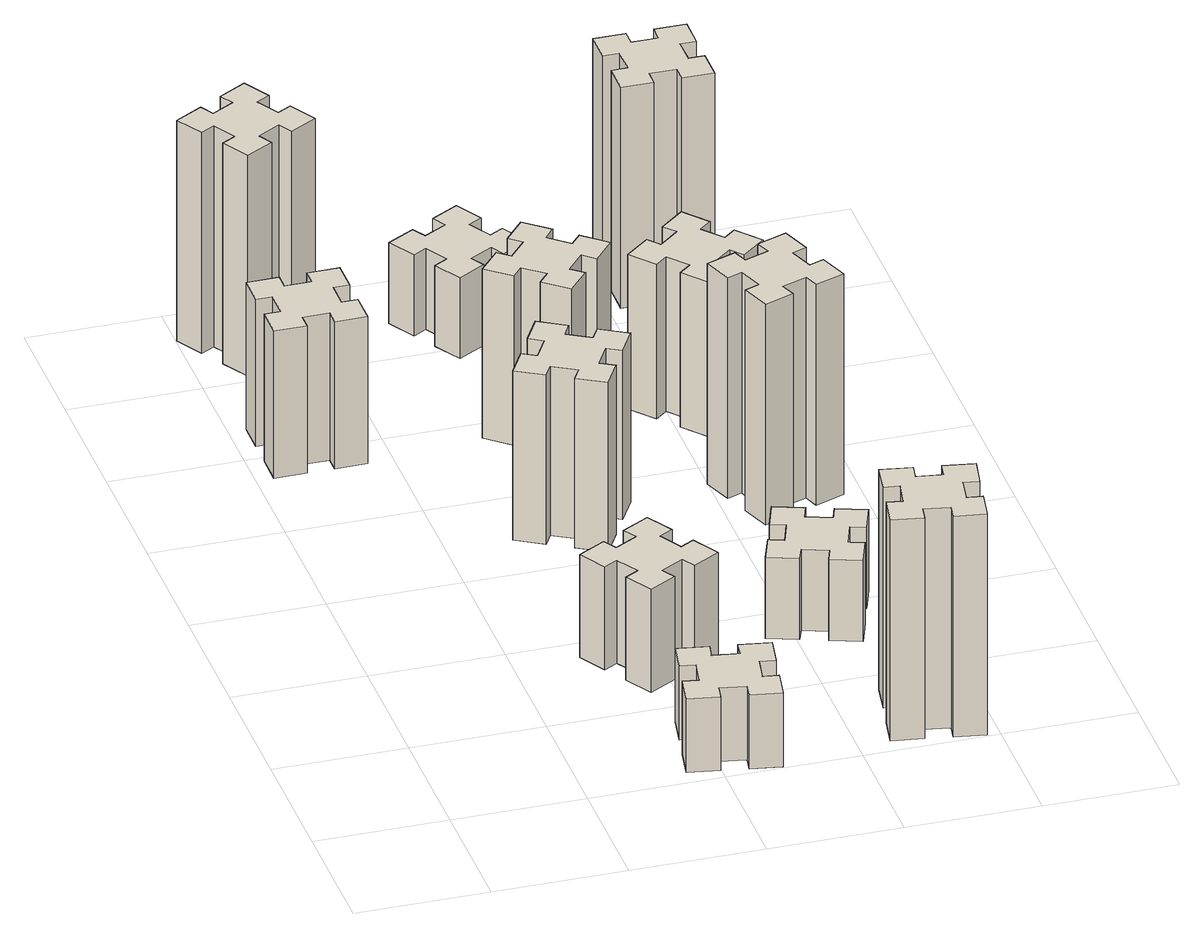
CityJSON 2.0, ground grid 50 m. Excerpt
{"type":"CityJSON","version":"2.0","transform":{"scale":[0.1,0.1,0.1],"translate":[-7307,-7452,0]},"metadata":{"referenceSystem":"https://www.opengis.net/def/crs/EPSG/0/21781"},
"CityObjects":{
"building1":{"type":"Building","attributes":{"class":"1000","function":"1000","usage":"1000","yearOfConstruction":2016,"roofType":"1000","measuredHeight":60,"storeysAboveGround":30,"storeysBelowGround":0},"geometry":[{"type":"Solid","lod":"1","boundaries":[[[[0,1,2,3,4,5,6,7,8,9,10,11,12,13,14,15,16,17,18,19]],[[17,16,20,21]],[[16,15,22,20]],[[15,14,23,22]],[[14,13,24,23]],[[13,12,25,24]],[[12,11,26,25]],[[11,10,27,26]],[[10,9,28,27]],[[9,8,29,28]],[[8,7,30,29]],[[7,6,31,30]],[[6,5,32,31]],[[5,4,33,32]],[[4,3,34,33]],[[3,2,35,34]],[[2,1,36,35]],[[1,0,37,36]],[[0,19,38,37]],[[19,18,39,38]],[[18,17,21,39]],[[24,25,26,27,28,29,30,31,32,33,34,35,36,37,38,39,21,20,22,23]]]]}]},
"building2":{"type":"Building","attributes":{"class":"1000","function":"1000","usage":"1000","yearOfConstruction":2016,"roofType":"1000","measuredHeight":30,"storeysAboveGround":30,"storeysBelowGround":0},"geometry":[{"type":"Solid","lod":"1","boundaries":[[[[40,41,42,43,44,45,46,47,48,49,50,51,52,53,54,55,56,57,58,59]],[[57,56,60,61]],[[56,55,62,60]],[[55,54,63,62]],[[54,53,64,63]],[[53,52,65,64]],[[52,51,66,65]],[[51,50,67,66]],[[50,49,68,67]],[[49,48,69,68]],[[48,47,70,69]],[[47,46,71,70]],[[46,45,72,71]],[[45,44,73,72]],[[44,43,74,73]],[[43,42,75,74]],[[42,41,76,75]],[[41,40,77,76]],[[40,59,78,77]],[[59,58,79,78]],[[58,57,61,79]],[[64,65,66,67,68,69,70,71,72,73,74,75,76,77,78,79,61,60,62,63]]]]}]},
"building3":{"type":"Building","attributes":{"class":"1000","function":"1000","usage":"1000","yearOfConstruction":2016,"roofType":"1000","measuredHeight":90,"storeysAboveGround":30,"storeysBelowGround":0},"geometry":[{"type":"Solid","lod":"1","boundaries":[[[[80,81,82,83,84,85,86,87,88,89,90,91,92,93,94,95,96,97,98,99]],[[97,96,100,101]],[[96,95,102,100]],[[95,94,103,102]],[[94,93,104,103]],[[93,92,105,104]],[[92,91,106,105]],[[91,90,107,106]],[[90,89,108,107]],[[89,88,109,108]],[[88,87,110,109]],[[87,86,111,110]],[[86,85,112,111]],[[85,84,113,112]],[[84,83,114,113]],[[83,82,115,114]],[[82,81,116,115]],[[81,80,117,116]],[[80,99,118,117]],[[99,98,119,118]],[[98,97,101,119]],[[104,105,106,107,108,109,110,111,112,113,114,115,116,117,118,119,101,100,102,103]]]]}]},
"building4":{"type":"Building","attributes":{"class":"1000","function":"1000","usage":"1000","yearOfConstruction":2016,"roofType":"1000","measuredHeight":42,"storeysAboveGround":30,"storeysBelowGround":0},"geometry":[{"type":"Solid","lod":"1","boundaries":[[[[120,121,122,123,124,125,126,127,128,129,130,131,132,133,134,135,136,137,138,139]],[[137,136,140,141]],[[136,135,142,140]],[[135,134,143,142]],[[134,133,144,143]],[[133,132,145,144]],[[132,131,146,145]],[[131,130,147,146]],[[130,129,148,147]],[[129,128,149,148]],[[128,127,150,149]],[[127,126,151,150]],[[126,125,152,151]],[[125,124,153,152]],[[124,123,154,153]],[[123,122,155,154]],[[122,121,156,155]],[[121,120,157,156]],[[120,139,158,157]],[[139,138,159,158]],[[138,137,141,159]],[[144,145,146,147,148,149,150,151,152,153,154,155,156,157,158,159,141,140,142,143]]]]}]},
"building5":{"type":"Building","attributes":{"class":"1000","function":"1000","usage":"1000","yearOfConstruction":2016,"roofType":"1000","measuredHeight":69,"storeysAboveGround":30,"storeysBelowGround":0},"geometry":[{"type":"Solid","lod":"1","boundaries":[[[[160,161,162,163,164,165,166,167,168,169,170,171,172,173,174,175,176,177,178,179]],[[177,176,180,181]],[[176,175,182,180]],[[175,174,183,182]],[[174,173,184,183]],[[173,172,185,184]],[[172,171,186,185]],[[171,170,187,186]],[[170,169,188,187]],[[169,168,189,188]],[[168,167,190,189]],[[167,166,191,190]],[[166,165,192,191]],[[165,164,193,192]],[[164,163,194,193]],[[163,162,195,194]],[[162,161,196,195]],[[161,160,197,196]],[[160,179,198,197]],[[179,178,199,198]],[[178,177,181,199]],[[184,185,186,187,188,189,190,191,192,193,194,195,196,197,198,199,181,180,182,183]]]]}]},
"building6":{"type":"Building","attributes":{"class":"1000","function":"1000","usage":"1000","yearOfConstruction":2016,"roofType":"1000","measuredHeight":69,"storeysAboveGround":30,"storeysBelowGround":0},"geometry":[{"type":"Solid","lod":"1","boundaries":[[[[200,201,202,203,204,205,206,207,208,209,210,211,212,213,214,215,216,217,218,219]],[[217,216,220,221]],[[216,215,222,220]],[[215,214,223,222]],[[214,213,224,223]],[[213,212,225,224]],[[212,211,226,225]],[[211,210,227,226]],[[210,209,228,227]],[[209,208,229,228]],[[208,207,230,229]],[[207,206,231,230]],[[206,205,232,231]],[[205,204,233,232]],[[204,203,234,233]],[[203,202,235,234]],[[202,201,236,235]],[[201,200,237,236]],[[200,219,238,237]],[[219,218,239,238]],[[218,217,221,239]],[[224,225,226,227,228,229,230,231,232,233,234,235,236,237,238,239,221,220,222,223]]]]}]},
"building7":{"type":"Building","attributes":{"class":"1000","function":"1000","usage":"1000","yearOfConstruction":2016,"roofType":"1000","measuredHeight":90,"storeysAboveGround":30,"storeysBelowGround":0},"geometry":[{"type":"Solid","lod":"1","boundaries":[[[[240,241,242,243,244,245,246,247,248,249,250,251,252,253,254,255,256,257,258,259]],[[257,256,260,261]],[[256,255,262,260]],[[255,254,263,262]],[[254,253,264,263]],[[253,252,265,264]],[[252,251,266,265]],[[251,250,267,266]],[[250,249,268,267]],[[249,248,269,268]],[[248,247,270,269]],[[247,246,271,270]],[[246,245,272,271]],[[245,244,273,272]],[[244,243,274,273]],[[243,242,275,274]],[[242,241,276,275]],[[241,240,277,276]],[[240,259,278,277]],[[259,258,279,278]],[[258,257,261,279]],[[264,265,266,267,268,269,270,271,272,273,274,275,276,277,278,279,261,260,262,263]]]]}]},
"building8":{"type":"Building","attributes":{"class":"1000","function":"1000","usage":"1000","yearOfConstruction":2016,"roofType":"1000","measuredHeight":33,"storeysAboveGround":30,"storeysBelowGround":0},"geometry":[{"type":"Solid","lod":"1","boundaries":[[[[280,281,282,283,284,285,286,287,288,289,290,291,292,293,294,295,296,297,298,299]],[[297,296,300,301]],[[296,295,302,300]],[[295,294,303,302]],[[294,293,304,303]],[[293,292,305,304]],[[292,291,306,305]],[[291,290,307,306]],[[290,289,308,307]],[[289,288,309,308]],[[288,287,310,309]],[[287,286,311,310]],[[286,285,312,311]],[[285,284,313,312]],[[284,283,314,313]],[[283,282,315,314]],[[282,281,316,315]],[[281,280,317,316]],[[280,299,318,317]],[[299,298,319,318]],[[298,297,301,319]],[[304,305,306,307,308,309,310,311,312,313,314,315,316,317,318,319,301,300,302,303]]]]}]},
"building9":{"type":"Building","attributes":{"class":"1000","function":"1000","usage":"1000","yearOfConstruction":2016,"roofType":"1000","measuredHeight":33,"storeysAboveGround":30,"storeysBelowGround":0},"geometry":[{"type":"Solid","lod":"1","boundaries":[[[[320,321,322,323,324,325,326,327,328,329,330,331,332,333,334,335,336,337,338,339]],[[337,336,340,341]],[[336,335,342,340]],[[335,334,343,342]],[[334,333,344,343]],[[333,332,345,344]],[[332,331,346,345]],[[331,330,347,346]],[[330,329,348,347]],[[329,328,349,348]],[[328,327,350,349]],[[327,326,351,350]],[[326,325,352,351]],[[325,324,353,352]],[[324,323,354,353]],[[323,322,355,354]],[[322,321,356,355]],[[321,320,357,356]],[[320,339,358,357]],[[339,338,359,358]],[[338,337,341,359]],[[344,345,346,347,348,349,350,351,352,353,354,355,356,357,358,359,341,340,342,343]]]]}]},
"building10":{"type":"Building","attributes":{"class":"1000","function":"1000","usage":"1000","yearOfConstruction":2016,"roofType":"1000","measuredHeight":90,"storeysAboveGround":30,"storeysBelowGround":0},"geometry":[{"type":"Solid","lod":"1","boundaries":[[[[360,361,362,363,364,365,366,367,368,369,370,371,372,373,374,375,376,377,378,379]],[[377,376,380,381]],[[376,375,382,380]],[[375,374,383,382]],[[374,373,384,383]],[[373,372,385,384]],[[372,371,386,385]],[[371,370,387,386]],[[370,369,388,387]],[[369,368,389,388]],[[368,367,390,389]],[[367,366,391,390]],[[366,365,392,391]],[[365,364,393,392]],[[364,363,394,393]],[[363,362,395,394]],[[362,361,396,395]],[[361,360,397,396]],[[360,379,398,397]],[[379,378,399,398]],[[378,377,381,399]],[[384,385,386,387,388,389,390,391,392,393,394,395,396,397,398,399,381,380,382,383]]]]}]},
"building11":{"type":"Building","attributes":{"class":"1000","function":"1000","usage":"1000","yearOfConstruction":2016,"roofType":"1000","measuredHeight":63,"storeysAboveGround":30,"storeysBelowGround":0},"geometry":[{"type":"Solid","lod":"1","boundaries":[[[[400,401,402,403,404,405,406,407,408,409,410,411,412,413,414,415,416,417,418,419]],[[417,416,420,421]],[[416,415,422,420]],[[415,414,423,422]],[[414,413,424,423]],[[413,412,425,424]],[[412,411,426,425]],[[411,410,427,426]],[[410,409,428,427]],[[409,408,429,428]],[[408,407,430,429]],[[407,406,431,430]],[[406,405,432,431]],[[405,404,433,432]],[[404,403,434,433]],[[403,402,435,434]],[[402,401,436,435]],[[401,400,437,436]],[[400,419,438,437]],[[419,418,439,438]],[[418,417,421,439]],[[424,425,426,427,428,429,430,431,432,433,434,435,436,437,438,439,421,420,422,423]]]]}]},
"building12":{"type":"Building","attributes":{"class":"1000","function":"1000","usage":"1000","yearOfConstruction":2016,"roofType":"1000","measuredHeight":90,"storeysAboveGround":30,"storeysBelowGround":0},"geometry":[{"type":"Solid","lod":"1","boundaries":[[[[440,441,442,443,444,445,446,447,448,449,450,451,452,453,454,455,456,457,458,459]],[[457,456,460,461]],[[456,455,462,460]],[[455,454,463,462]],[[454,453,464,463]],[[453,452,465,464]],[[452,451,466,465]],[[451,450,467,466]],[[450,449,468,467]],[[449,448,469,468]],[[448,447,470,469]],[[447,446,471,470]],[[446,445,472,471]],[[445,444,473,472]],[[444,443,474,473]],[[443,442,475,474]],[[442,441,476,475]],[[441,440,477,476]],[[440,459,478,477]],[[459,458,479,478]],[[458,457,461,479]],[[464,465,466,467,468,469,470,471,472,473,474,475,476,477,478,479,461,460,462,463]]]]}]}
},
"vertices":[
[285,2635,0],[185,2635,0],[185,2695,0],[65,2695,0],[65,2575,0],[125,2575,0],[125,2475,0],[65,2475,0],[65,2355,0],[185,2355,0],[185,2415,0],[285,2415,0],[285,2355,0],[405,2355,0],[405,2475,0],[345,2475,0],[345,2575,0],[405,2575,0],[405,2695,0],[285,2695,0],[345,2575,600],[405,2575,600],[345,2475,600],[405,2475,600],[405,2355,600],[285,2355,600],[285,2415,600],[185,2415,600],[185,2355,600],[65,2355,600],[65,2475,600],[125,2475,600],[125,2575,600],[65,2575,600],[65,2695,600],[185,2695,600],[185,2635,600],[285,2635,600],[285,2695,600],[405,2695,600],
[976,274,0],[958,175,0],[899,186,0],[878,67,0],[997,47,0],[1007,106,0],[1105,88,0],[1095,29,0],[1213,8,0],[1234,127,0],[1175,137,0],[1192,235,0],[1251,225,0],[1272,343,0],[1154,364,0],[1144,305,0],[1045,322,0],[1056,381,0],[937,402,0],[917,284,0],[1045,322,300],[1056,381,300],[1144,305,300],[1154,364,300],[1272,343,300],[1251,225,300],[1192,235,300],[1175,137,300],[1234,127,300],[1213,8,300],[1095,29,300],[1105,88,300],[1007,106,300],[997,47,300],[878,67,300],[899,186,300],[958,175,300],[976,274,300],[917,284,300],[937,402,300],
[224,3386,0],[137,3336,0],[107,3388,0],[3,3328,0],[63,3224,0],[115,3254,0],[165,3167,0],[113,3137,0],[173,3033,0],[277,3093,0],[247,3145,0],[334,3195,0],[364,3143,0],[468,3203,0],[408,3307,0],[356,3277,0],[306,3364,0],[358,3394,0],[298,3498,0],[194,3438,0],[306,3364,900],[358,3394,900],[356,3277,900],[408,3307,900],[468,3203,900],[364,3143,900],[334,3195,900],[247,3145,900],[277,3093,900],[173,3033,900],[113,3137,900],[165,3167,900],[115,3254,900],[63,3224,900],[3,3328,900],[107,3388,900],[137,3336,900],[224,3386,900],[194,3438,900],[298,3498,900],
[964,966,0],[877,916,0],[847,968,0],[743,908,0],[803,804,0],[855,834,0],[905,747,0],[853,717,0],[913,613,0],[1017,673,0],[987,725,0],[1074,775,0],[1104,723,0],[1208,783,0],[1148,887,0],[1096,857,0],[1046,944,0],[1098,974,0],[1038,1078,0],[934,1018,0],[1046,944,420],[1098,974,420],[1096,857,420],[1148,887,420],[1208,783,420],[1104,723,420],[1074,775,420],[987,725,420],[1017,673,420],[913,613,420],[853,717,420],[905,747,420],[855,834,420],[803,804,420],[743,908,420],[847,968,420],[877,916,420],[964,966,420],[934,1018,420],[1038,1078,420],
[877,1715,0],[964,1665,0],[934,1613,0],[1038,1553,0],[1098,1657,0],[1046,1687,0],[1096,1774,0],[1148,1744,0],[1208,1848,0],[1104,1908,0],[1074,1856,0],[987,1906,0],[1017,1958,0],[913,2018,0],[853,1914,0],[905,1884,0],[855,1797,0],[803,1827,0],[743,1723,0],[847,1663,0],[855,1797,690],[803,1827,690],[905,1884,690],[853,1914,690],[913,2018,690],[1017,1958,690],[987,1906,690],[1074,1856,690],[1104,1908,690],[1208,1848,690],[1148,1744,690],[1096,1774,690],[1046,1687,690],[1098,1657,690],[1038,1553,690],[934,1613,690],[964,1665,690],[877,1715,690],[847,1663,690],[743,1723,690],
[1184,2477,0],[1108,2542,0],[1146,2588,0],[1054,2665,0],[977,2573,0],[1023,2534,0],[959,2458,0],[913,2496,0],[836,2404,0],[928,2327,0],[966,2373,0],[1043,2309,0],[1004,2263,0],[1096,2186,0],[1173,2278,0],[1127,2316,0],[1192,2393,0],[1238,2354,0],[1315,2446,0],[1223,2523,0],[1192,2393,690],[1238,2354,690],[1127,2316,690],[1173,2278,690],[1096,2186,690],[1004,2263,690],[1043,2309,690],[966,2373,690],[928,2327,690],[836,2404,690],[913,2496,690],[959,2458,690],[1023,2534,690],[977,2573,690],[1054,2665,690],[1146,2588,690],[1108,2542,690],[1184,2477,690],[1223,2523,690],[1315,2446,690],
[1716,274,0],[1698,175,0],[1639,186,0],[1618,67,0],[1737,47,0],[1747,106,0],[1845,88,0],[1835,29,0],[1953,8,0],[1974,127,0],[1915,137,0],[1932,235,0],[1991,225,0],[2012,343,0],[1894,364,0],[1884,305,0],[1785,322,0],[1796,381,0],[1677,402,0],[1657,284,0],[1785,322,900],[1796,381,900],[1884,305,900],[1894,364,900],[2012,343,900],[1991,225,900],[1932,235,900],[1915,137,900],[1974,127,900],[1953,8,900],[1835,29,900],[1845,88,900],[1747,106,900],[1737,47,900],[1618,67,900],[1639,186,900],[1698,175,900],[1716,274,900],[1657,284,900],[1677,402,900],
[1531,859,0],[1625,825,0],[1604,769,0],[1717,727,0],[1758,840,0],[1702,861,0],[1736,955,0],[1792,934,0],[1833,1047,0],[1720,1088,0],[1700,1032,0],[1606,1066,0],[1627,1122,0],[1514,1163,0],[1473,1050,0],[1529,1030,0],[1495,936,0],[1439,957,0],[1397,844,0],[1510,803,0],[1495,936,330],[1439,957,330],[1529,1030,330],[1473,1050,330],[1514,1163,330],[1627,1122,330],[1606,1066,330],[1700,1032,330],[1720,1088,330],[1833,1047,330],[1792,934,330],[1736,955,330],[1702,861,330],[1758,840,330],[1717,727,330],[1604,769,330],[1625,825,330],[1531,859,330],[1510,803,330],[1397,844,330],
[1096,3177,0],[1046,3264,0],[1098,3294,0],[1038,3398,0],[934,3338,0],[964,3286,0],[877,3236,0],[847,3288,0],[743,3228,0],[803,3124,0],[855,3154,0],[905,3067,0],[853,3037,0],[913,2933,0],[1017,2993,0],[987,3045,0],[1074,3095,0],[1104,3043,0],[1208,3103,0],[1148,3207,0],[1074,3095,330],[1104,3043,330],[987,3045,330],[1017,2993,330],[913,2933,330],[853,3037,330],[905,3067,330],[855,3154,330],[803,3124,330],[743,3228,330],[847,3288,330],[877,3236,330],[964,3286,330],[934,3338,330],[1038,3398,330],[1098,3294,330],[1046,3264,330],[1096,3177,330],[1148,3207,330],[1208,3103,330],
[1595,1795,0],[1629,1701,0],[1573,1680,0],[1614,1567,0],[1727,1609,0],[1706,1665,0],[1800,1699,0],[1820,1643,0],[1933,1684,0],[1892,1797,0],[1836,1776,0],[1802,1870,0],[1858,1890,0],[1817,2003,0],[1704,1962,0],[1725,1906,0],[1631,1872,0],[1610,1928,0],[1497,1887,0],[1539,1774,0],[1631,1872,900],[1610,1928,900],[1725,1906,900],[1704,1962,900],[1817,2003,900],[1858,1890,900],[1802,1870,900],[1836,1776,900],[1892,1797,900],[1933,1684,900],[1820,1643,900],[1800,1699,900],[1706,1665,900],[1727,1609,900],[1614,1567,900],[1573,1680,900],[1629,1701,900],[1595,1795,900],[1539,1774,900],[1497,1887,900],
[1499,2393,0],[1563,2316,0],[1517,2278,0],[1594,2186,0],[1686,2263,0],[1648,2309,0],[1724,2373,0],[1763,2327,0],[1855,2404,0],[1778,2496,0],[1732,2458,0],[1667,2534,0],[1713,2573,0],[1636,2665,0],[1544,2588,0],[1583,2542,0],[1506,2477,0],[1468,2523,0],[1376,2446,0],[1453,2354,0],[1506,2477,630],[1468,2523,630],[1583,2542,630],[1544,2588,630],[1636,2665,630],[1713,2573,630],[1667,2534,630],[1732,2458,630],[1778,2496,630],[1855,2404,630],[1763,2327,630],[1724,2373,630],[1648,2309,630],[1686,2263,630],[1594,2186,630],[1517,2278,630],[1563,2316,630],[1499,2393,630],[1453,2354,630],[1376,2446,630],
[1665,3155,0],[1765,3155,0],[1765,3095,0],[1885,3095,0],[1885,3215,0],[1825,3215,0],[1825,3315,0],[1885,3315,0],[1885,3435,0],[1765,3435,0],[1765,3375,0],[1665,3375,0],[1665,3435,0],[1545,3435,0],[1545,3315,0],[1605,3315,0],[1605,3215,0],[1545,3215,0],[1545,3095,0],[1665,3095,0],[1605,3215,900],[1545,3215,900],[1605,3315,900],[1545,3315,900],[1545,3435,900],[1665,3435,900],[1665,3375,900],[1765,3375,900],[1765,3435,900],[1885,3435,900],[1885,3315,900],[1825,3315,900],[1825,3215,900],[1885,3215,900],[1885,3095,900],[1765,3095,900],[1765,3155,900],[1665,3155,900],[1665,3095,900],[1545,3095,900]
]}
